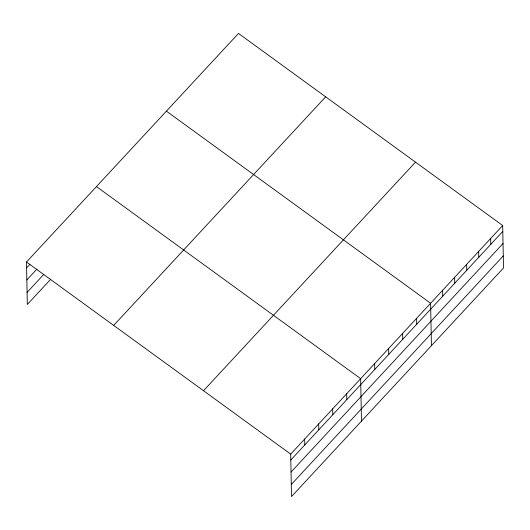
<?xml version="1.0" encoding="UTF-8"?>
<svg xmlns="http://www.w3.org/2000/svg" width="530" height="530" viewBox="0 0 530 530"><rect width="100%" height="100%" fill="white"/><g stroke="black" fill="none" stroke-linecap="round" stroke-linejoin="round"><path stroke-width="0.79" d="M50.82 279.125L27.315 304.472L26.5 262.012L238.487 33.43L502.685 225.528L503.5 267.988L291.513 496.57L290.698 454.117L502.685 225.528M26.613 267.889L29.971 264.271M26.845 279.959L36.921 269.101M27.083 292.401L43.871 274.295M113.685 325.407L325.672 96.824M203.513 390.723L415.5 162.134M290.811 459.994L502.798 231.405M291.043 472.064L503.03 243.475M291.281 484.5L503.268 255.91M166.413 111.148L430.612 303.253L431.427 345.706M96.453 186.58L360.652 378.685L361.467 421.138M26.5 262.012L290.698 454.117M490.674 238.487L490.787 244.356M478.656 251.439L478.775 257.315M466.645 264.39L466.758 270.267M454.634 277.342L454.747 283.219M442.623 290.294L442.735 296.171M416.62 318.338L416.732 324.214M402.628 333.423L402.74 339.299M388.636 348.508L388.748 354.384M374.644 363.6L374.756 369.47M346.66 393.77L346.772 399.647M332.668 408.855L332.78 414.732M318.676 423.947L318.788 429.817M304.684 439.032L304.803 444.908"/></g></svg>
